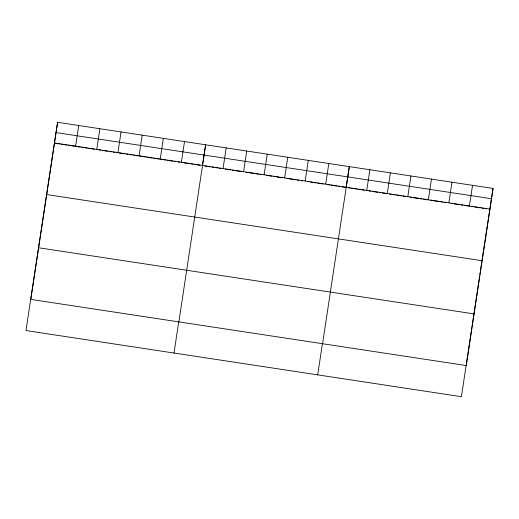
<?xml version="1.0" encoding="UTF-8"?>
<svg xmlns="http://www.w3.org/2000/svg" width="519" height="519" viewBox="0 0 519 519"><rect width="100%" height="100%" fill="white"/><g stroke="black" fill="none" stroke-linecap="round" stroke-linejoin="round"><path stroke-width="0.78" d="M57.596 122.302L30.809 299.405L466.263 365.551L493.05 188.449L57.596 122.302L25.95 330.551L461.404 396.698L466.14 365.402M75.625 146.144L78.745 125.514M96.774 149.355L99.895 128.731M117.923 152.567L121.044 131.943M139.079 155.784L142.2 135.154M160.228 158.996L163.349 138.365M181.378 162.207L184.498 141.577M174.008 353.043L178.737 321.748M178.867 321.897L205.647 144.795L202.391 165.658M223.06 168.539L226.18 147.909M243.586 171.659L246.707 151.029M264.113 174.773L267.233 154.149M284.646 177.894L287.766 157.263M305.172 181.014L308.292 160.384M325.698 184.128L328.819 163.504M317.706 374.867L322.442 343.572M322.565 343.721L349.352 166.618L346.095 187.489L342.144 186.892M366.758 190.369L369.878 169.739M387.284 193.483L390.405 172.859M407.817 196.604L410.938 175.973M428.344 199.724L431.464 179.094M448.87 202.838L451.991 182.214M469.403 205.959L472.524 185.328M466.373 363.838L471.317 331.18M471.55 329.643L471.901 327.327M472.011 326.555L474.463 310.362M474.58 309.596L477.143 292.632M477.259 291.86L479.627 276.212M479.867 274.648L482.229 259M482.469 257.437L493.05 188.449M55.987 132.579L491.448 198.725M54.476 142.933L489.93 209.079M54.339 143.173L56.688 143.529M58.258 143.763L59.821 144.003M61.391 144.243L66.873 145.073M68.437 145.314L70.007 145.554M71.57 145.787L77.052 146.624M78.622 146.858L80.186 147.098M81.755 147.338L84.104 147.694M85.674 147.928L87.237 148.168M88.807 148.408L90.371 148.642M91.941 148.882L94.289 149.238M98.986 149.952L100.556 150.192M102.12 150.432L107.608 151.263M109.172 151.503L111.52 151.859M113.09 152.093L114.654 152.333M116.224 152.573L117.787 152.807M119.357 153.047L124.839 153.877M126.409 154.117L127.972 154.357M129.542 154.597L131.891 154.954M133.454 155.187L135.024 155.428M136.588 155.668L138.158 155.901M139.721 156.141L142.076 156.498M143.64 156.738L145.21 156.972M146.773 157.212L152.255 158.042M153.825 158.282L155.389 158.522M156.959 158.762L159.307 159.119M160.877 159.352L162.441 159.593M164.01 159.833L165.574 160.066M167.144 160.306L172.626 161.137M174.189 161.377L175.759 161.617M178.108 161.973L179.678 162.207M181.241 162.447L182.811 162.687M184.375 162.921L189.857 163.757M191.427 163.998L192.99 164.231M194.56 164.471L200.042 165.302M204.758 166.022L207.133 166.378M208.709 166.618L210.286 166.858M211.869 167.099L213.445 167.339M215.028 167.579L217.396 167.942M218.973 168.182L220.556 168.422M225.291 169.136L230.819 169.979M232.395 170.219L233.978 170.459M235.555 170.699L241.082 171.536M245.818 172.256L248.186 172.619M249.769 172.859L254.505 173.58M256.081 173.813L258.449 174.176M260.032 174.416L261.608 174.656M266.344 175.377L271.872 176.213M273.455 176.454L275.031 176.694M276.614 176.934L282.141 177.777M286.877 178.491L295.564 179.814M297.14 180.054L298.717 180.294M301.091 180.651L302.668 180.891M307.404 181.611L308.987 181.851M310.563 182.091L312.931 182.454M314.514 182.694L316.09 182.935M317.667 183.168L319.25 183.408M320.826 183.648L323.194 184.011M327.937 184.732L329.513 184.972M331.09 185.212L336.617 186.049M338.2 186.289L339.776 186.529M348.463 187.846L350.04 188.086M351.623 188.326L353.99 188.689M355.567 188.929L357.15 189.169M358.726 189.409L360.303 189.649M361.886 189.889L364.254 190.246M368.99 190.966L370.572 191.206M372.149 191.446L377.676 192.29M379.253 192.53L380.836 192.763M382.412 193.003L387.148 193.723M389.522 194.087L391.099 194.327M392.675 194.567L395.043 194.923M396.626 195.163L398.203 195.404M399.786 195.644L401.362 195.884M402.945 196.124L405.313 196.487M410.049 197.207L411.625 197.441M413.208 197.681L418.736 198.524M420.312 198.764L421.889 199.004M423.472 199.244L428.207 199.964M430.575 200.321L432.158 200.561M433.735 200.801L439.262 201.644M440.839 201.885L442.422 202.118M443.998 202.358L446.366 202.721M451.108 203.442L452.685 203.682M454.261 203.922L459.789 204.758M461.372 204.999L462.948 205.239M464.531 205.479L469.267 206.199M471.635 206.562L473.211 206.796M474.794 207.036L480.322 207.879M481.898 208.119L483.474 208.359M485.057 208.599L486.634 208.839M46.665 194.567L482.119 260.713M38.62 247.771L474.074 313.917"/></g></svg>
